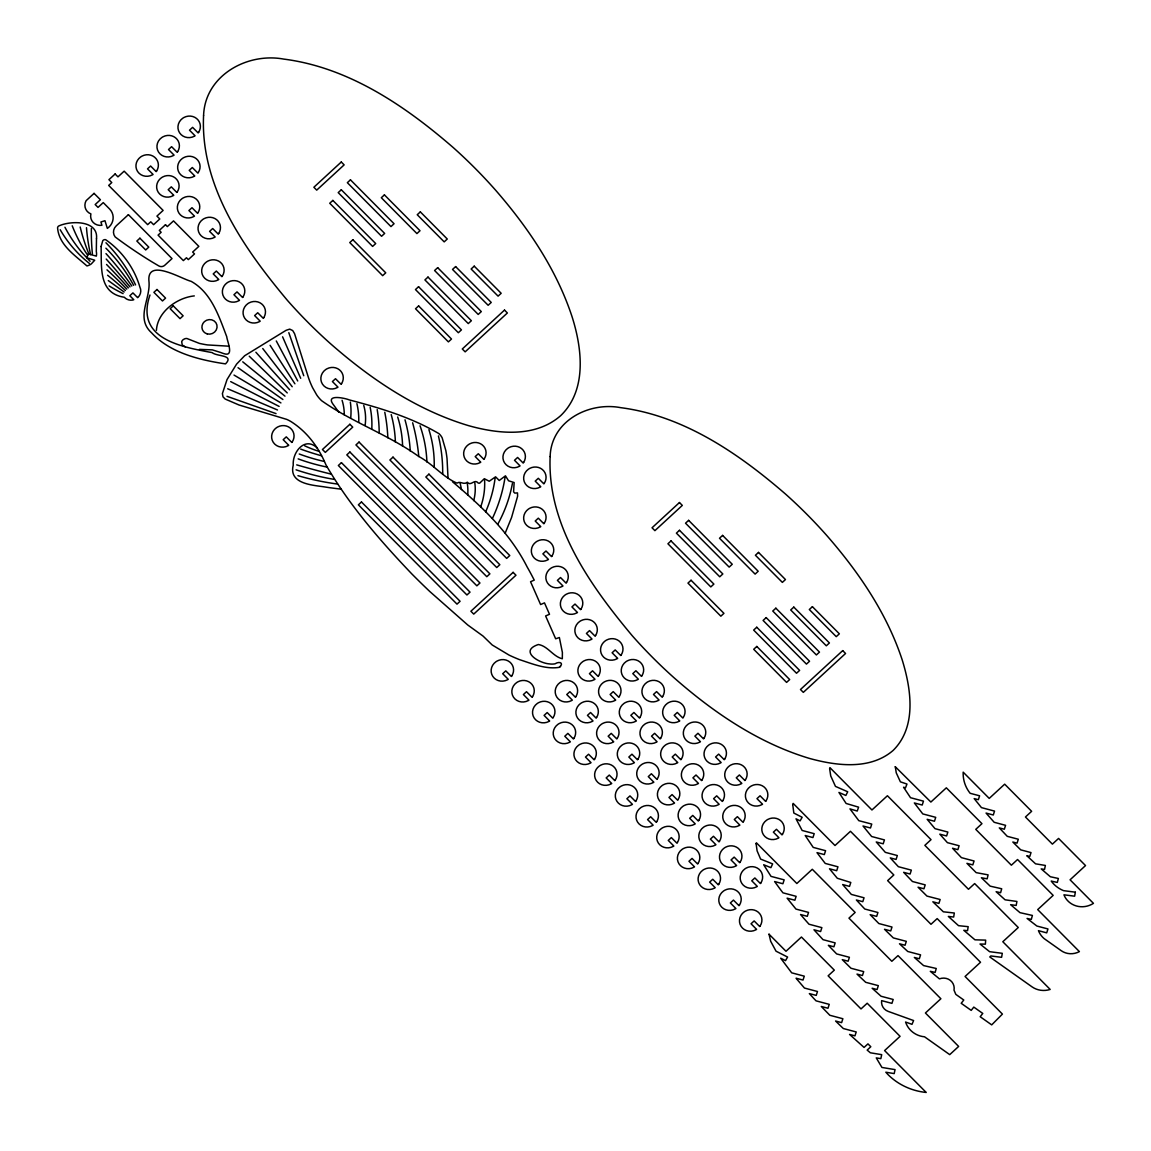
<?xml version="1.0" encoding="UTF-8"?>
<svg xmlns="http://www.w3.org/2000/svg" width="1151" height="1151" viewBox="0 0 1151 1151"><rect width="100%" height="100%" fill="white"/><g stroke="black" fill="none" stroke-linecap="round" stroke-linejoin="round"><path stroke-width="1.5" d="M149.975 295.001C134.854 338.84 180.908 346.796 212.144 352.609C216.848 356.695 234.574 354.637 225.524 363.889C199.756 360.047 170.132 352.94 151.63 332.869C134.998 317.863 151.141 298.526 148.896 280.729C147.199 257.738 181.455 278.974 191.109 281.319C211.338 292.541 218.963 316.309 226.733 336.682C227.15 341.286 234.545 357.342 223.869 353.63A30.861 29.279 -21 0 1 220.848 352.537L212.331 349.875L199.468 349.386M505.203 533.114L511.576 517.475L517.619 496.196L517.504 492.901L514.756 493.103L513.591 491.808L514.137 482.542L508.555 480.773L505.462 475.823L499.246 480.499L495.577 476.816L489.218 481.247L484.326 478.701L479.665 483.161A2.575 2.446 -21 0 1 478.111 482.974C474.586 478.399 470.817 486.758 467.364 482.226C463.551 485.319 460.587 480.701 456.961 483.118C443.193 477.305 432.575 463.752 418.777 456.501C388.29 434.603 352.048 422.244 321.589 400.677A38.285 36.314 -21 0 1 316.654 394.836L312.597 387.714A94.627 89.735 -21 0 1 308.252 376.981L294.57 333.689L292.714 330.567L289.721 329.128L286.124 330.294L244.645 355.745L236.574 364.133L227.035 379.557L222.402 393.599L223.006 396.836L225.179 399.052L239.02 404.994L286.7 419.381A35.508 33.681 -21 0 1 292.253 422.403C307.734 432.618 318.913 447.868 325.934 464.846C349.098 504.944 379.902 540.438 411.756 573.845A887.004 841.165 -21 0 0 429.798 591.513L467.752 624.993L483.075 636.1L492.225 644.992L509.087 655.106A170.621 161.802 -21 0 0 519.605 659.667C532.194 663.753 546.006 669.594 559.328 667.335C564.35 663.12 559.573 660.904 555.012 663.825A16.704 15.841 -21 0 1 549.43 663.897C538.869 663.206 518.77 651.006 538.351 644.517C547.833 645.999 552.912 656.473 562.321 658.775L562.393 652.473L559.372 637.525L555.66 638.791L545.617 615.958L549.502 614.274L544.481 602.865L540.596 604.548L530.553 581.73L534.237 580.118A330.078 313.014 -21 0 0 527.115 566.882C509.749 532.582 481.521 506.195 452.544 481.794M559.328 667.335L560.508 666.285M194.303 295.908C176.765 297.706 157.37 312.079 156.421 330.337M228.905 346.192L207.482 344.926A104.223 98.842 -21 0 1 199.324 343.372L186.894 338.495A5.424 5.136 -21 0 0 184.649 338.826L183.196 339.631A4.849 4.604 -21 0 0 181.7 341.732L182.246 345.012L185.282 346.839M341.243 489.189L330.869 487.851A254.529 241.379 -21 0 1 323.891 486.801C311.648 485.06 288.527 483.549 293.246 465.148C292.225 452.17 305.029 435.826 317.388 448.185M227.006 396.332L276.039 413.612M227.697 388.779L277.506 409.986M230.689 381.614L279.132 406.418M234.013 375.068L280.916 402.922M238.027 367.701L282.873 399.498M108.295 280.585L124.15 292.009M242.746 361.831L284.988 396.16M249.249 356.206L287.246 392.923M90.095 261.277L82.814 253.493A151.572 143.731 -21 0 1 64.945 227.265M255.882 352.249L289.664 389.772M262.745 348.523L292.21 386.736M338.739 412.116L335.027 406.922A147.285 139.674 -21 0 0 332.941 404.102C325.632 393.944 344.912 398.059 349.386 399.944C380.147 407.943 411.598 417.468 438.991 433.682A16.905 16.028 -21 0 1 442.171 437.84L445.825 450.53A139.875 132.653 -21 0 1 447.034 458.602L448.027 478.025M87.721 255.292L85.246 251.58A176.074 166.981 -21 0 1 72.225 225.797M270.097 345.3L294.901 383.801M276.283 340.969L297.721 380.981M282.599 336.826L300.684 378.291M88.972 254.126L87.692 250.99A212.618 201.626 -21 0 1 80.182 227.006M288.815 332.668L303.749 375.73M90.627 254.644L89.605 250.112A198.461 188.203 -21 0 1 86.483 227.697M438.43 435.927L439.682 441.624A177.081 167.931 -21 0 1 442.631 467.292L442.732 473.766M460.199 483.362L461.522 489.563M342.077 400.275A52.716 49.997 -21 0 1 344.278 414.907M350.336 402.087A69.664 66.053 -21 0 1 350.681 418.115M356.896 403.613A77.721 73.693 -21 0 1 358.752 422.187M363.759 405.425A52.975 50.241 -21 0 1 365.112 425.453M370.162 407.339A92.253 87.49 -21 0 1 371.787 428.963M377.197 409.627A162.895 154.479 -21 0 1 379.197 432.977M384.779 412.259A185.138 175.571 -21 0 1 387.844 437.783M391.211 414.59A130.322 123.589 -21 0 1 395.383 442.099M397.685 416.993A116.481 110.467 -21 0 1 402.605 446.372M404.994 419.798A162.032 153.659 -21 0 1 410.26 451.063M412.634 422.791A213.698 202.662 -21 0 1 418.777 456.501M420.043 425.769A135.631 128.624 -21 0 1 426.906 462.011M428.906 429.654A126.049 119.531 -21 0 1 434.2 467.248M467.32 483.535A52.586 49.867 -21 0 1 467.709 495.117M474.816 482.931A47.205 44.76 -21 0 1 473.694 500.613M484.6 480.341A73.146 69.377 -21 0 1 480.614 507.087M495.131 477.953A128.595 121.948 -21 0 1 485.636 511.864M505.059 477.233A157.96 149.788 -21 0 1 492.398 518.454M512.411 483.492A141.357 134.048 -21 0 1 497.822 524.122M334.409 479.406A247.494 234.703 -21 0 1 296.08 469.824M331.028 474.083A967.43 917.433 -21 0 1 296.713 464.875M324.265 461.436A190.807 180.952 -21 0 1 299.231 453.998M321.503 455.767A275.449 261.219 -21 0 1 300.713 449.12M319.201 451.379A111.791 106.021 -21 0 1 304.727 445.84M327.085 467.09A198.663 188.39 -21 0 1 298.152 458.875M337.617 484.067A264.327 250.659 -21 0 1 297.951 475.665M92.411 253.911A233.869 221.783 -21 0 1 91.375 228.488M89.418 263.464A130.984 124.207 -21 0 1 60.212 229.754M123.085 293.62A171.254 162.406 -21 0 1 109.144 285.923M105.95 242.775A169.773 160.996 -21 0 1 135.573 284.916M105.906 248.199A173.226 164.276 -21 0 1 133.66 285.376M105.993 253.623A328.567 311.59 -21 0 1 131.789 286.024M106.209 259.047A871.062 826.058 -21 0 1 130.005 286.887M106.539 264.457A664.199 629.87 -21 0 1 128.337 287.923M107 269.852A410.418 389.211 -21 0 1 126.783 289.131M107.59 275.233A352.954 334.725 -21 0 1 125.387 290.498M96.497 238.66L96.31 251.537A12.575 11.927 -21 0 1 96.353 256.126L88.239 253.896L86.8 257.752L94.727 260.227L91.289 263.91A12.575 11.927 -21 0 1 86.929 265.953C75.203 255.479 58.859 245.005 57.579 227.84A2.69 2.547 -21 0 1 58.514 226.114C70.182 220.474 98.511 219.927 96.497 238.66M101.087 246.501C101.806 266.586 97.936 293.275 124.337 297.26A9.381 8.906 -21 0 0 132.307 300.123L133.804 299.749L129.833 295.749L132.926 292.901L137.631 297.649L138.206 297.174A9.381 8.906 -21 0 0 139.904 287.131C134.365 268.082 121.848 250.86 105.662 239.696A2.719 2.59 -21 0 0 102.77 240.688L101.087 246.501M769.026 934.195L770.695 941.302L776.047 951.201L787.586 957.057L785.529 960.639L780.68 958.193L791.687 972.825L804.276 976.163L803.024 980.062L796.089 978.221L797.312 979.717L804.448 988.047L817.483 991.5L816.232 995.399L809.354 993.586L813.21 997.831L816.059 1000.852L829.238 1004.348L827.986 1008.247L821.296 1006.478L829.828 1015.268L842.877 1018.736L841.626 1022.635L835.583 1021.023L843.323 1028.534L856.215 1031.958L854.963 1035.857L849.567 1034.418L864.07 1047.439L867.955 1043.871L870.803 1046.734L867.163 1050.1L870.372 1052.791L881.709 1054.661L880.846 1058.647L876.271 1057.898L881.939 1067.452L895.046 1069.61L894.198 1073.595L885.824 1072.214L888.025 1074.617A64.945 61.578 -21 0 0 926.195 1092.457L884.601 1050.575L900.068 1036.332L867.192 1003.24L861.006 1008.923L828.13 975.832L834.317 970.135L801.441 937.029L785.989 951.273L769.026 934.195M895.277 766.724L896.269 772.868L900.399 781.831L906.974 784.061L905.463 787.874L903.578 787.241L910.527 797.715L923.462 801.139L922.21 805.038L914.34 802.952L922.785 813.915L935.72 817.339L934.468 821.238L927.159 819.311L935.015 828.662L947.863 832.058L946.611 835.971L939.806 834.158L947.417 842.661L959.114 845.755L957.862 849.668L952.553 848.258L961.416 857.639L974.063 860.991L972.811 864.89L966.926 863.336L976.163 872.631L988.09 874.861L987.155 878.832L981.4 877.753L990.162 886.141L1001.701 888.773L1000.593 892.716L996.119 891.694L1005.068 899.809L1016.923 901.449L1016.175 905.449L1010.607 904.686L1019.987 912.657L1032.404 915.448L1031.31 919.39L1027.066 918.44L1036.864 926.023L1047.957 928.958L1046.705 932.857L1038.447 930.67A22.229 21.092 -21 0 0 1044.086 938.569L1061.208 950.683A17.049 16.172 -21 0 0 1079.408 951.604L1037.698 909.607L1053.165 895.377L1017.556 859.524L1011.369 865.207L975.76 829.353L981.947 823.67L946.338 787.816L930.871 802.046L895.277 766.724M829.626 768.609L830.734 775.932L835.468 786.392L847.712 791.773L845.856 795.47L838.935 792.435L846.129 803.47L858.603 807.168L857.236 811.038L849.956 808.88L858.804 820.663L871.753 824.087L870.501 827.986L863.02 826.015L871.624 836.504L884.443 839.913L883.191 843.812L876.242 841.971L885.306 852.344L897.334 855.538L896.082 859.437L890.284 857.898L898.356 866.689L911.347 870.142L910.096 874.041L903.65 872.329L912.441 881.508L925.203 884.874L923.951 888.773L918.052 887.205L926.958 896.082L940.151 899.507L938.899 903.406L932.828 901.794L943.36 911.808L954.308 913.016L953.69 917.03L948.352 916.441L958.538 925.677L968.178 926.67L967.545 930.684L963.79 930.296L974.955 939.82L985.659 940.122L985.385 944.165L980.019 944.021L989.615 951.69L1002.291 953.316L1001.6 957.315L990.853 955.949L989.774 956.941L1032.015 986.839A20.416 19.351 -21 0 0 1050.187 989.443L1002.809 941.734L1018.275 927.505L974.652 883.58L968.466 889.277L924.857 845.352L931.03 839.654L887.421 795.744L871.954 809.973L829.914 767.631L829.626 768.609M756.106 843.697L757.099 850.834L760.624 859.092L772.638 863.897L770.911 867.638L763.674 864.746L771.012 876.371L784.162 879.853L782.91 883.752L774.609 881.551L780.968 890.255L782.968 892.831L796.132 896.327L794.881 900.226L787.111 898.168L795.974 909.089L808.534 912.412L807.283 916.311L800.564 914.527L805.571 920.34L809.009 924.224L821.872 927.634L820.62 931.533L813.958 929.778L823.023 939.662L835.166 942.885L833.914 946.798L828.36 945.316L836.648 953.92L849.395 957.301L848.143 961.2L842.287 959.646L850.992 968.25L863.696 971.631L862.444 975.53L857.006 974.091L865.696 982.307L878.328 985.644L877.076 989.558L872.141 988.249L881.062 996.248L893.19 999.471L891.939 1003.37L881.637 1000.636A10.848 10.287 -21 0 0 888.227 1011.412L913.592 1020.549L911.995 1024.347L905.578 1022.03A23.207 22.013 -20.8 0 0 922.383 1036.504L924.526 1036.792L949.733 1054.633L958.639 1046.432L925.418 1012.995L940.885 998.751L898.01 955.603L891.838 961.286L848.963 918.138L855.15 912.441L812.289 869.278L796.837 883.508L756.38 842.777L756.106 843.697M203.583 115.417C200.073 186.088 244.084 248.688 287.448 300.425A547.847 519.547 -21 0 0 329.833 343.099C370.349 378.794 416.432 410.044 468.586 425.654C498.527 434.085 535.532 437.768 560.681 415.655C587.139 390.103 582.205 348.681 572.09 316.813C556.566 269.564 528.151 227.625 495.736 190.347A547.847 519.547 -21 0 0 453.35 147.673C405.051 105.777 348.552 67.334 283.693 59.089C247.134 52.313 205.065 75.462 203.583 115.417M550.135 456.559C547.142 525.029 590.204 585.413 632.129 635.597A539.373 511.49 -21 0 0 673.867 677.608C713.476 712.483 758.451 743.114 809.426 758.408C836.504 765.847 870.127 770.264 893.147 750.423C916.987 726.785 911.16 688.931 902.211 659.94C887.004 613.713 859.135 572.694 827.411 536.237A539.373 511.49 -21 0 0 785.687 494.211C738.669 453.494 683.852 415.842 620.763 407.67C588.708 401.541 551.142 421.079 550.135 456.559M792.737 804.621L793.83 813.052L802.161 817.282L800.089 820.879L796.017 818.807L802.132 830.461L814.203 833.669L812.951 837.568L805.225 835.525L813.21 847.395L825.584 850.69L824.332 854.589L817.009 852.646L817.627 853.495L825.224 863.423L837.957 866.804L836.705 870.703L829.497 868.789L837.281 878.256L850.79 882.472L849.539 886.371L842.661 884.558L851.337 894.413L864.041 897.78L862.79 901.679L856.373 899.981L864.775 909.017L877.925 912.498L876.674 916.397L870.156 914.671L878.832 923.534L891.996 927.03L890.745 930.929L884.515 929.289L893.32 937.907L906.312 941.345L905.06 945.259L899.478 943.777L907.736 951.474L920.57 954.87L919.318 958.769L914.34 957.445L923.591 965.588L936.252 968.48L935.13 972.422L930.296 971.315L939.432 978.868A11.078 10.503 -21 0 1 954.021 990.162L955.819 994.378L963.775 1000.018L961.2 1003.298L971.214 1010.391L973.789 1007.096L982.767 1013.441L980.192 1016.736L991.702 1024.879L1002.42 1014.089L965.07 976.48L980.523 962.25L937.173 918.599L930.986 924.296L887.637 880.63L893.823 874.947L850.46 831.295L835.007 845.525L793.154 803.384L792.737 804.621M1075.336 892.183L1074.631 896.197L1063.927 894.802A20.114 19.078 -21 0 0 1093.45 903.348L1070.07 879.81L1085.522 865.566L1058.575 838.432L1052.388 844.129L1025.455 816.994L1031.627 811.311L1004.679 784.176L989.227 798.406L963.171 772.163A34.976 33.178 -21 0 0 968.869 791.586L970.149 793.298L979.602 795.801L978.35 799.7L974.178 798.593L981.443 807.614L994.536 811.095L993.284 814.994L986.062 813.066L994.176 822.289L1005.586 825.325L1004.334 829.224L999.284 827.886L1007.254 836.317L1018.304 839.237L1017.052 843.136L1012.822 842.028L1020.721 849.855L1031.023 852.589L1029.771 856.488L1026.793 855.697L1035.555 863.825L1045.381 865.451L1044.533 869.437L1041.209 868.89L1050.359 876.745L1058.373 878.472L1057.323 882.429L1051.237 881.105A30.314 28.761 -21 0 0 1063.538 890.644L1075.336 892.183M156.637 170.967L156.162 171.614L150.608 166.017L147.515 168.866L153.069 174.463L152.364 174.894A11.294 10.704 -21 0 1 137.588 171.47A11.294 10.704 -21 0 1 140.681 156.939L141.933 156.162A11.294 10.704 -21 0 1 156.637 170.967M177.642 151.63L177.168 152.277L171.6 146.681L168.521 149.529L174.074 155.126L173.369 155.558A11.294 10.704 -21 0 1 158.593 152.133A11.294 10.704 -21 0 1 161.687 137.602L162.938 136.825A11.294 10.704 -21 0 1 177.642 151.63M198.648 132.279L198.159 132.941L192.605 127.344L189.512 130.192L195.066 135.775L194.375 136.221A11.294 10.704 -21 0 1 179.585 132.797A11.294 10.704 -21 0 1 182.692 118.265L183.944 117.488A11.294 10.704 -21 0 1 198.648 132.279M177.34 191.8L176.851 192.447L171.298 186.85L168.204 189.699L173.758 195.296L173.067 195.728A11.294 10.704 -21 0 1 158.277 192.318A11.294 10.704 -21 0 1 161.385 177.772L162.636 176.995A11.294 10.704 -21 0 1 177.34 191.8M198.332 172.463L197.857 173.11L192.303 167.514L189.21 170.362L194.764 175.959L194.073 176.391A11.294 10.704 -21 0 1 179.283 172.981A11.294 10.704 -21 0 1 182.39 158.435L183.642 157.658A11.294 10.704 -21 0 1 198.332 172.463M198.03 212.633L197.555 213.295L191.987 207.698L188.908 210.547L194.461 216.129L193.756 216.561A11.294 10.704 -21 0 1 178.981 213.151A11.294 10.704 -21 0 1 182.074 198.619L183.326 197.843A11.294 10.704 -21 0 1 198.03 212.633M218.719 233.48L218.244 234.128L212.69 228.531L209.597 231.38L215.151 236.977L214.46 237.408A11.294 10.704 -21 0 1 199.67 233.984A11.294 10.704 -21 0 1 202.777 219.453L204.029 218.676A11.294 10.704 -21 0 1 218.719 233.48M222.373 276.01L221.884 276.657L216.33 271.06L213.237 273.909L218.791 279.506L218.1 279.938A11.294 10.704 -21 0 1 203.31 276.513A11.294 10.704 -21 0 1 206.417 261.982L207.669 261.205A11.294 10.704 -21 0 1 222.373 276.01M243.062 296.843L242.588 297.49L237.02 291.894L233.941 294.742L239.494 300.339L238.789 300.771A11.294 10.704 -21 0 1 224.013 297.361A11.294 10.704 -21 0 1 227.107 282.815L228.358 282.038A11.294 10.704 -21 0 1 243.062 296.843M263.752 317.676L263.277 318.338L257.723 312.741L254.63 315.59L260.184 321.172L259.493 321.618A11.294 10.704 -21 0 1 244.703 318.194A11.294 10.704 -21 0 1 247.81 303.663L249.062 302.886A11.294 10.704 -21 0 1 263.752 317.676M292.311 441.811L291.836 442.459L286.282 436.862L283.189 439.711L288.743 445.308L288.052 445.739A11.294 10.704 -21 0 1 273.262 442.329A11.294 10.704 -21 0 1 276.369 427.784L277.621 427.007A11.294 10.704 -21 0 1 292.311 441.811M341.545 383.657L341.07 384.305L335.502 378.708L332.423 381.556L337.977 387.153L337.272 387.585A11.294 10.704 -21 0 1 322.496 384.175A11.294 10.704 -21 0 1 325.589 369.629L326.841 368.852A11.294 10.704 -21 0 1 341.545 383.657M484.341 458.702L483.852 459.35L478.298 453.753L475.205 456.602L480.758 462.198L480.068 462.63A11.294 10.704 -21 0 1 465.277 459.206A11.294 10.704 -21 0 1 468.385 444.674L469.637 443.898A11.294 10.704 -21 0 1 484.341 458.702M523.647 462.4L523.158 463.047L517.605 457.451L514.511 460.299L520.065 465.896L519.374 466.328A11.294 10.704 -21 0 1 504.584 462.918A11.294 10.704 -21 0 1 507.692 448.372L508.943 447.595A11.294 10.704 -21 0 1 523.647 462.4M544.337 483.233L543.862 483.88L538.308 478.298L535.215 481.132L540.769 486.729L540.064 487.161A11.294 10.704 -21 0 1 525.288 483.751A11.294 10.704 -21 0 1 528.381 469.22L529.647 468.428A11.294 10.704 -21 0 1 544.337 483.233M544.337 523.13L543.862 523.777L538.308 518.18L535.215 521.029L540.769 526.626L540.078 527.057A11.294 10.704 -21 0 1 525.288 523.647A11.294 10.704 -21 0 1 528.395 509.102L529.647 508.325A11.294 10.704 -21 0 1 544.337 523.13M552.034 555.933L551.545 556.595L545.991 550.998L542.898 553.847L548.452 559.444L547.761 559.875A11.294 10.704 -21 0 1 532.971 556.451A11.294 10.704 -21 0 1 536.078 541.92L537.33 541.143A11.294 10.704 -21 0 1 552.034 555.933M566.537 582.478L566.062 583.125L560.508 577.529L557.415 580.377L562.968 585.974L562.278 586.406A11.294 10.704 -21 0 1 547.488 582.981A11.294 10.704 -21 0 1 550.595 568.45L551.847 567.673A11.294 10.704 -21 0 1 566.537 582.478M511.835 675.824L511.346 676.471L505.793 670.875L502.699 673.723L508.253 679.32L507.562 679.752A11.294 10.704 -21 0 1 492.772 676.342A11.294 10.704 -21 0 1 495.88 661.796L497.131 661.019A11.294 10.704 -21 0 1 511.835 675.824M581.054 609.008L580.579 609.656L575.011 604.059L571.932 606.908L577.485 612.505L576.78 612.936A11.294 10.704 -21 0 1 562.005 609.512A11.294 10.704 -21 0 1 565.098 594.981L566.35 594.204A11.294 10.704 -21 0 1 581.054 609.008M532.525 696.657L532.05 697.305L526.496 691.708L523.403 694.557L528.956 700.153L528.266 700.585A11.294 10.704 -21 0 1 513.475 697.175A11.294 10.704 -21 0 1 516.583 682.629L517.835 681.852A11.294 10.704 -21 0 1 532.525 696.657M595.571 635.539L595.081 636.186L589.528 630.59L586.435 633.438L591.988 639.035L591.297 639.467A11.294 10.704 -21 0 1 576.507 636.057A11.294 10.704 -21 0 1 579.615 621.511L580.867 620.734A11.294 10.704 -21 0 1 595.571 635.539M553.228 717.49L552.739 718.152L547.185 712.555L544.092 715.404L549.646 720.986L548.955 721.432A11.294 10.704 -21 0 1 534.165 718.008A11.294 10.704 -21 0 1 537.272 703.477L538.524 702.7A11.294 10.704 -21 0 1 553.228 717.49M575.888 696.614L575.414 697.276L569.86 691.679L566.767 694.528L572.32 700.125L571.63 700.556A11.294 10.704 -21 0 1 556.839 697.132A11.294 10.704 -21 0 1 559.947 682.601L561.199 681.824A11.294 10.704 -21 0 1 575.888 696.614M598.563 675.752L598.088 676.4L592.535 670.803L589.441 673.652L594.995 679.248L594.304 679.68A11.294 10.704 -21 0 1 579.514 676.256A11.294 10.704 -21 0 1 582.622 661.724L583.874 660.947A11.294 10.704 -21 0 1 598.563 675.752M621.238 654.876L620.763 655.523L615.195 649.927L612.116 652.775L617.67 658.372L616.965 658.804A11.294 10.704 -21 0 1 602.189 655.379A11.294 10.704 -21 0 1 605.282 640.848L606.534 640.071A11.294 10.704 -21 0 1 621.238 654.876M573.917 738.338L573.443 738.985L567.875 733.388L564.796 736.237L570.349 741.834L569.644 742.266A11.294 10.704 -21 0 1 554.868 738.856A11.294 10.704 -21 0 1 557.962 724.31L559.213 723.533A11.294 10.704 -21 0 1 573.917 738.338M596.592 717.461L596.103 718.109L590.549 712.512L587.456 715.361L593.01 720.958L592.319 721.389A11.294 10.704 -21 0 1 577.529 717.979A11.294 10.704 -21 0 1 580.636 703.434L581.888 702.657A11.294 10.704 -21 0 1 596.592 717.461M619.267 696.585L618.778 697.233L613.224 691.636L610.131 694.485L615.684 700.081L614.994 700.513A11.294 10.704 -21 0 1 600.203 697.103A11.294 10.704 -21 0 1 603.311 682.557L604.563 681.78A11.294 10.704 -21 0 1 619.267 696.585M641.927 675.709L641.452 676.356L635.899 670.76L632.805 673.608L638.359 679.205L637.668 679.637A11.294 10.704 -21 0 1 622.878 676.227A11.294 10.704 -21 0 1 625.986 661.681L627.237 660.904A11.294 10.704 -21 0 1 641.927 675.709M594.607 759.171L594.132 759.818L588.578 754.236L585.485 757.07L591.038 762.667L590.348 763.099A11.294 10.704 -21 0 1 575.558 759.689A11.294 10.704 -21 0 1 578.665 745.157L579.917 744.366A11.294 10.704 -21 0 1 594.607 759.171M617.281 738.295L616.807 738.942L611.253 733.36L608.16 736.194L613.713 741.791L613.023 742.222A11.294 10.704 -21 0 1 598.232 738.813A11.294 10.704 -21 0 1 601.34 724.281L602.592 723.49A11.294 10.704 -21 0 1 617.281 738.295M639.956 717.418L639.481 718.066L633.913 712.483L630.834 715.318L636.388 720.914L635.683 721.346A11.294 10.704 -21 0 1 620.907 717.936A11.294 10.704 -21 0 1 624 703.405L625.252 702.628A11.294 10.704 -21 0 1 639.956 717.418M662.631 696.542L662.142 697.189L656.588 691.607L653.495 694.456L659.063 700.038L658.358 700.47A11.294 10.704 -21 0 1 643.567 697.06A11.294 10.704 -21 0 1 646.675 682.529L647.927 681.752A11.294 10.704 -21 0 1 662.631 696.542M615.31 780.004L614.821 780.666L609.267 775.069L606.174 777.918L611.728 783.514L611.037 783.946A11.294 10.704 -21 0 1 596.247 780.522A11.294 10.704 -21 0 1 599.354 765.99L600.606 765.214A11.294 10.704 -21 0 1 615.31 780.004M637.985 759.142L637.496 759.789L631.942 754.193L628.849 757.041L634.402 762.638L633.712 763.07A11.294 10.704 -21 0 1 618.921 759.646A11.294 10.704 -21 0 1 622.029 745.114L623.281 744.337A11.294 10.704 -21 0 1 637.985 759.142M660.645 738.266L660.17 738.913L654.617 733.316L651.524 736.165L657.077 741.762L656.387 742.194A11.294 10.704 -21 0 1 641.596 738.769A11.294 10.704 -21 0 1 644.704 724.238L645.956 723.461A11.294 10.704 -21 0 1 660.645 738.266M683.32 717.39L682.845 718.037L677.292 712.44L674.198 715.289L679.752 720.886L679.061 721.317A11.294 10.704 -21 0 1 664.271 717.893A11.294 10.704 -21 0 1 667.379 703.362L668.63 702.585A11.294 10.704 -21 0 1 683.32 717.39M635.999 800.851L635.525 801.499L629.971 795.902L626.878 798.751L632.431 804.348L631.741 804.779A11.294 10.704 -21 0 1 616.95 801.369A11.294 10.704 -21 0 1 620.058 786.824L621.31 786.047A11.294 10.704 -21 0 1 635.999 800.851M657.408 778.695L656.933 779.356L651.38 773.76L648.286 776.608L653.84 782.191L653.135 782.622A11.294 10.704 -21 0 1 638.359 779.213A11.294 10.704 -21 0 1 641.452 764.681L642.704 763.904A11.294 10.704 -21 0 1 657.408 778.695M681.349 759.099L680.86 759.746L675.306 754.15L672.213 756.998L677.781 762.595L677.076 763.027A11.294 10.704 -21 0 1 662.285 759.617A11.294 10.704 -21 0 1 665.393 745.071L666.645 744.294A11.294 10.704 -21 0 1 681.349 759.099M704.024 738.223L703.534 738.87L697.981 733.273L694.887 736.122L700.441 741.719L699.75 742.15A11.294 10.704 -21 0 1 684.96 738.741A11.294 10.704 -21 0 1 688.068 724.195L689.32 723.418A11.294 10.704 -21 0 1 704.024 738.223M656.703 821.685L656.214 822.332L650.66 816.75L647.567 819.584L653.121 825.181L652.43 825.612A11.294 10.704 -21 0 1 637.64 822.202A11.294 10.704 -21 0 1 640.747 807.671L641.999 806.894A11.294 10.704 -21 0 1 656.703 821.685M678.097 799.542L677.622 800.19L672.069 794.593L668.976 797.442L674.529 803.038L673.839 803.47A11.294 10.704 -21 0 1 659.048 800.06A11.294 10.704 -21 0 1 662.156 785.514L663.408 784.737A11.294 10.704 -21 0 1 678.097 799.542M702.038 779.932L701.563 780.579L696.01 774.997L692.916 777.846L698.47 783.428L697.779 783.86A11.294 10.704 -21 0 1 682.989 780.45A11.294 10.704 -21 0 1 686.097 765.919L687.348 765.142A11.294 10.704 -21 0 1 702.038 779.932M724.713 759.056L724.238 759.703L718.67 754.121L715.591 756.97L721.145 762.552L720.44 762.984A11.294 10.704 -21 0 1 705.664 759.574A11.294 10.704 -21 0 1 708.757 745.042L710.009 744.265A11.294 10.704 -21 0 1 724.713 759.056M677.392 842.532L676.917 843.179L671.35 837.583L668.271 840.431L673.824 846.028L673.119 846.46A11.294 10.704 -21 0 1 658.343 843.036A11.294 10.704 -21 0 1 661.437 828.504L662.688 827.727A11.294 10.704 -21 0 1 677.392 842.532M698.801 820.375L698.312 821.023L692.758 815.426L689.665 818.275L695.233 823.871L694.528 824.303A11.294 10.704 -21 0 1 679.752 820.893A11.294 10.704 -21 0 1 682.845 806.347L684.097 805.571A11.294 10.704 -21 0 1 698.801 820.375M722.742 800.779L722.252 801.427L716.699 795.83L713.606 798.679L719.159 804.276L718.469 804.707A11.294 10.704 -21 0 1 703.678 801.283A11.294 10.704 -21 0 1 706.786 786.752L708.038 785.975A11.294 10.704 -21 0 1 722.742 800.779M745.402 779.903L744.927 780.551L739.374 774.954L736.28 777.803L741.834 783.399L741.143 783.831A11.294 10.704 -21 0 1 726.353 780.407A11.294 10.704 -21 0 1 729.461 765.875L730.712 765.098A11.294 10.704 -21 0 1 745.402 779.903M698.082 863.365L697.607 864.013L692.053 858.416L688.96 861.265L694.513 866.861L693.823 867.293A11.294 10.704 -21 0 1 679.032 863.883A11.294 10.704 -21 0 1 682.14 849.337L683.392 848.56A11.294 10.704 -21 0 1 698.082 863.365M719.49 841.208L719.015 841.87L713.462 836.273L710.368 839.122L715.922 844.705L715.231 845.151A11.294 10.704 -21 0 1 700.441 841.726A11.294 10.704 -21 0 1 703.549 827.195L704.8 826.418A11.294 10.704 -21 0 1 719.49 841.208M743.431 821.613L742.956 822.26L737.388 816.663L734.309 819.512L739.863 825.109L739.158 825.54A11.294 10.704 -21 0 1 724.382 822.131A11.294 10.704 -21 0 1 727.475 807.585L728.727 806.808A11.294 10.704 -21 0 1 743.431 821.613M766.106 800.736L765.616 801.384L760.063 795.787L756.97 798.636L762.538 804.232L761.833 804.664A11.294 10.704 -21 0 1 747.042 801.254A11.294 10.704 -21 0 1 750.15 786.708L751.402 785.932A11.294 10.704 -21 0 1 766.106 800.736M718.785 884.198L718.296 884.846L712.742 879.263L709.649 882.112L715.203 887.694L714.512 888.126A11.294 10.704 -21 0 1 699.722 884.716A11.294 10.704 -21 0 1 702.829 870.185L704.081 869.408A11.294 10.704 -21 0 1 718.785 884.198M740.194 862.056L739.705 862.703L734.151 857.107L731.058 859.955L736.611 865.552L735.921 865.984A11.294 10.704 -21 0 1 721.13 862.574A11.294 10.704 -21 0 1 724.238 848.028L725.49 847.251A11.294 10.704 -21 0 1 740.194 862.056M782.493 834.245L782.018 834.892L776.465 829.295L773.371 832.144L778.925 837.741L778.234 838.173A11.294 10.704 -21 0 1 763.444 834.763A11.294 10.704 -21 0 1 766.552 820.217L767.803 819.44A11.294 10.704 -21 0 1 782.493 834.245M739.474 905.046L739 905.693L733.446 900.096L730.353 902.945L735.906 908.542L735.216 908.973A11.294 10.704 -21 0 1 720.425 905.549A11.294 10.704 -21 0 1 723.533 891.018L724.785 890.241A11.294 10.704 -21 0 1 739.474 905.046M760.883 882.889L760.408 883.536L754.855 877.954L751.761 880.788L757.315 886.385L756.61 886.817A11.294 10.704 -21 0 1 741.834 883.407A11.294 10.704 -21 0 1 744.927 868.876L746.179 868.084A11.294 10.704 -21 0 1 760.883 882.889M760.178 925.879L759.689 926.526L754.135 920.929L751.042 923.778L756.595 929.375L755.905 929.807A11.294 10.704 -21 0 1 741.115 926.397A11.294 10.704 -21 0 1 744.222 911.851L745.474 911.074A11.294 10.704 -21 0 1 760.178 925.879M94.065 193.368L86.109 200.691A10.042 9.525 -21 0 0 90.886 213.899A10.086 9.568 -21 0 0 101.935 225.279L100.914 221.999L104.957 220.704L107.345 228.402A13.424 12.733 -21 0 0 109.633 209.05L103.245 202.605L98.022 207.41L95.173 204.547L100.396 199.742L94.065 193.368M115.114 173.988L108.928 179.685L111.776 182.563L108.683 185.412L147.659 224.646L150.752 221.798L153.601 224.675L159.788 218.978L156.939 216.1L163.111 210.417L124.15 171.168L117.963 176.866L115.114 173.988M128.394 214.661L116.251 225.841A8.704 8.258 -21 0 0 115.172 236.948A495.52 469.91 -21 0 0 152.32 262.083L158.852 265.953A4.863 4.604 -21 0 0 164.751 265.277L172.017 258.601L128.394 214.661M139.918 238.199L136.84 241.048L145.688 249.968L148.781 247.12L139.918 238.199M165.485 224.718L159.313 230.416L161.154 232.286L158.075 235.135L183.369 260.601L186.462 257.752L188.318 259.622L194.505 253.925L192.649 252.069L198.835 246.372L173.528 220.891L167.341 226.589L165.485 224.718M156.996 289.491L153.903 292.34L162.478 300.972L165.571 298.123L156.996 289.491M173.254 305.864L170.161 308.713L180.031 318.64L183.124 315.806L173.254 305.864M341.286 162.003L313.863 187.253L316.712 190.131L344.135 164.881L341.286 162.003M350.451 179.829L347.357 182.678L390.966 226.589L394.059 223.74L350.451 179.829M341.3 189.771L338.207 192.62L381.571 236.272L384.65 233.437L341.3 189.771M332.84 200.403L329.747 203.252L372.607 246.415L375.701 243.566L332.84 200.403M384.405 194.879L381.312 197.727L416.921 233.581L420.014 230.732L384.405 194.879M352.868 239.725L349.775 242.573L382.65 275.664L385.743 272.83L352.868 239.725M420.331 211.885L417.238 214.733L444.185 241.868L447.279 239.02L420.331 211.885M437.682 267.665L434.589 270.514L478.212 314.439L481.305 311.59L437.682 267.665M427.999 277.089L424.92 279.923L468.27 323.575L471.363 320.726L427.999 277.089M418.561 286.714L415.468 289.563L458.343 332.725L461.436 329.877L418.561 286.714M455.623 266.586L452.53 269.435L488.139 305.288L491.232 302.44L455.623 266.586M418.619 305.921L415.525 308.77L448.401 341.876L451.494 339.027L418.619 305.921M474.226 266.154L471.133 269.003L498.081 296.138L501.174 293.289L474.226 266.154M349.875 424.273L322.453 449.509L325.316 452.386L352.724 427.136L349.875 424.273M359.04 442.085L355.947 444.933L486.801 576.694L489.894 573.845L359.04 442.085M349.904 452.026L346.811 454.875L476.874 585.83L479.953 582.996L349.904 452.026M504.512 310.094L462.299 348.983L465.148 351.846L507.375 312.971L504.512 310.094M341.43 462.659L338.351 465.508L466.932 594.981L470.025 592.132L341.43 462.659M393.009 457.134L389.916 459.983L496.743 567.544L499.822 564.695L393.009 457.134M361.472 501.98L358.378 504.829L457.005 604.131L460.083 601.282L361.472 501.98M428.92 474.154L425.827 476.989L506.67 558.393L509.764 555.545L428.92 474.154M513.116 572.349L470.888 611.239L473.737 614.102L515.965 575.227L513.116 572.349M679.464 502.527L652.041 527.777L654.905 530.654L682.313 505.404L679.464 502.527M688.629 520.353L685.536 523.201L729.159 567.112L732.252 564.263L688.629 520.353M679.478 530.294L676.4 533.143L719.749 576.795L722.828 573.961L679.478 530.294M671.019 540.927L667.925 543.776L710.8 586.924L713.879 584.089L671.019 540.927M722.598 535.402L719.504 538.251L755.114 574.104L758.192 571.256L722.598 535.402M691.06 580.248L687.967 583.097L720.843 616.188L723.936 613.354L691.06 580.248M758.509 552.408L755.416 555.257L782.363 582.392L785.457 579.543L758.509 552.408M775.86 608.188L772.767 611.037L816.39 654.948L819.483 652.113L775.86 608.188M766.178 617.612L763.099 620.447L806.448 664.098L809.541 661.25L766.178 617.612M756.754 627.237L753.66 630.086L796.521 673.249L799.614 670.4L756.754 627.237M793.802 607.109L790.708 609.958L826.317 645.812L829.411 642.963L793.802 607.109M756.797 646.445L753.718 649.293L786.579 682.399L789.672 679.55L756.797 646.445M812.405 606.678L809.311 609.526L836.259 636.661L839.352 633.813L812.405 606.678M842.705 650.617L800.477 689.507L803.326 692.37L845.553 653.495L842.705 650.617M207.252 333.905A7.64 7.237 -21 0 0 216.906 325.014A7.64 7.237 -21 0 0 204.36 321.69A7.64 7.237 -21 0 0 207.252 333.905"/></g></svg>
